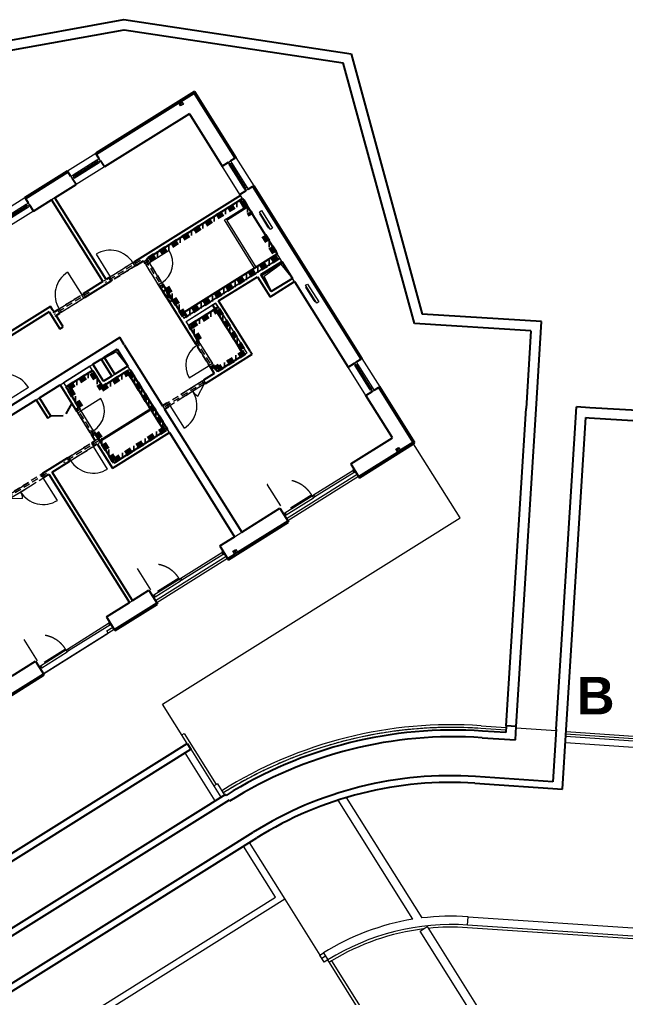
# Model space of a CAD drawing. Header units: millimetres. Extents: x -10201 to 171407, y -8645 to 72638.
# Drawn here: x 92035 to 110159, y 43360 to 72638 of the extents above; entities that cross this region are included whole.
import ezdxf

# ---------------------------------------------------------------- set-up
doc = ezdxf.new("R2010")
doc.units = ezdxf.units.MM
for name, pattern in [('HA_Dash_2mm-S1mm', [1500, 750, -750]), ('HA_Dash_3mm-S1mm', [300, 200, -100]), ('HA_DashDot_2_2mm-S0_6mm', [1650, 750, -450, 0, -450]), ('HA_DashDot_4mm-S1mm', [400, 200, -100, 0, -100])]:
    doc.linetypes.add(name, pattern=pattern)
for name, color, linetype, lineweight in [('A-DETL-____-OTLN', 9, 'Continuous', 25), ('A-DETL-GENF-OTLN', 9, 'Continuous', 9), ('A-DOOR-____-MCUT', 9, 'Continuous', 9), ('A-DOOR-____-OTLN', 9, 'Continuous', 9), ('A-DOOR-FRAM-MCUT', 9, 'Continuous', 9), ('A-FLOR-____-OTLN', 9, 'Continuous', 9), ('A-GENM-____-HDLN', 9, 'HA_Dash_3mm-S1mm', 9), ('A-GENM-____-MCUT', 9, 'Continuous', 25), ('A-GENM-____-OTLN', 9, 'Continuous', 9), ('A-GLAZ-____-MCUT', 9, 'Continuous', 5), ('A-GLAZ-____-OTLN', 9, 'Continuous', 5), ('A-GLAZ-CURT-MCUT', 9, 'Continuous', 5), ('A-GLAZ-CURT-OTLN', 9, 'Continuous', 5), ('A-GLAZ-CWMG-MCUT', 9, 'Continuous', 5), ('A-GLAZ-CWMG-OTLN', 9, 'Continuous', 5), ('A-WALL-____-MCUT', 9, 'Continuous', 25), ('A-WALL-____-OTLN', 9, 'Continuous', 9), ('G-____-____-SYMB', 9, 'Continuous', 5), ('I-WALL-____-MCUT', 9, 'Continuous', 25), ('I-WALL-____-OTLN', 9, 'Continuous', 9), ('M-HVAC-DUCT-OTLN', 9, 'Continuous', 9), ('S-BEAM-____-OTLN', 9, 'Continuous', 9)]:
    doc.layers.add(name, color=color, linetype=linetype, lineweight=lineweight)
doc.styles.add('Arial_B', font='arialbd.ttf', dxfattribs={"height": 1125})

# ---------------------------------------------------------------- blocks, each defined once
blk = doc.blocks.new('HA_DR_Double_Swing_Solid - In_BJ_1200x2100_800-1652993-schema rezu D_120_5200')
at = {"layer": 'A-DOOR-____-MCUT', "linetype": 'HA_DashDot_2_2mm-S0_6mm'}
for p, q in [((-600, 57.5), (600, 57.5)), ((-600, -57.5), (600, -57.5))]:
    blk.add_line(p, q, dxfattribs=at)
at = {"layer": 'A-DOOR-____-OTLN', "lineweight": 5}
for p, q in [((-253.6, -257.5), (-600, -57.5)), ((600, -857.5), (600, -57.5))]:
    blk.add_line(p, q, dxfattribs=at)
for centre, radius, start, end in [((-600, -57.5), 400, 330, 0), ((600, -57.5), 800, 180, 270)]:
    blk.add_arc(centre, radius, start, end, dxfattribs=at)
at = {"layer": 'A-DOOR-FRAM-MCUT'}
for p, q in [((-600, 57.5), (-650, 57.5)), ((-650, 57.5), (-650, -57.5)), ((-600, -57.5), (-600, 57.5)), ((650, 57.5), (600, 57.5)), ((600, 57.5), (600, -57.5)), ((650, -57.5), (650, 57.5)), ((-650, -57.5), (-600, -57.5)), ((600, -57.5), (650, -57.5))]:
    blk.add_line(p, q, dxfattribs=at)
blk = doc.blocks.new('HA_DR_Single_Swing_Solid - In_BJ_800x2100-2000412-schema rezu D_120_5200')
at = {"layer": 'A-DOOR-____-MCUT', "linetype": 'HA_DashDot_2_2mm-S0_6mm'}
for p, q in [((-400, 57.5), (400, 57.5)), ((-400, -57.5), (400, -57.5))]:
    blk.add_line(p, q, dxfattribs=at)
at = {"layer": 'A-DOOR-____-OTLN', "lineweight": 5}
blk.add_line((400, -857.5), (400, -57.5), dxfattribs=at)
blk.add_arc((400, -57.5), 800, 180, 270, dxfattribs=at)
at = {"layer": 'A-DOOR-FRAM-MCUT'}
for p, q in [((-400, 57.5), (-450, 57.5)), ((-450, 57.5), (-450, -57.5)), ((-400, -57.5), (-400, 57.5)), ((450, 57.5), (400, 57.5)), ((400, 57.5), (400, -57.5)), ((450, -57.5), (450, 57.5)), ((-450, -57.5), (-400, -57.5)), ((400, -57.5), (450, -57.5))]:
    blk.add_line(p, q, dxfattribs=at)
blk = doc.blocks.new('HA_DR_Single_Swing_Solid - In_BJ_700x2100-2000416-schema rezu D_120_5200')
at = {"layer": 'A-DOOR-____-MCUT', "linetype": 'HA_DashDot_2_2mm-S0_6mm'}
for p, q in [((-350, 57.5), (350, 57.5)), ((-350, -57.5), (350, -57.5))]:
    blk.add_line(p, q, dxfattribs=at)
at = {"layer": 'A-DOOR-____-OTLN', "lineweight": 5}
blk.add_line((350, -757.5), (350, -57.5), dxfattribs=at)
blk.add_arc((350, -57.5), 700, 180, 270, dxfattribs=at)
at = {"layer": 'A-DOOR-FRAM-MCUT'}
for p, q in [((-350, 57.5), (-400, 57.5)), ((-400, 57.5), (-400, -57.5)), ((-350, -57.5), (-350, 57.5)), ((400, 57.5), (350, 57.5)), ((350, 57.5), (350, -57.5)), ((400, -57.5), (400, 57.5)), ((-400, -57.5), (-350, -57.5)), ((350, -57.5), (400, -57.5))]:
    blk.add_line(p, q, dxfattribs=at)
blk = doc.blocks.new('HA_DR_Single_Swing_Solid - In_BJ_900x2100_Vstup-2000316-schema rezu D_120_5200')
at = {"layer": 'A-DOOR-____-MCUT', "linetype": 'HA_DashDot_2_2mm-S0_6mm'}
for p, q in [((-450, 125), (450, 125)), ((-450, -125), (450, -125))]:
    blk.add_line(p, q, dxfattribs=at)
at = {"layer": 'A-DOOR-____-OTLN', "lineweight": 5}
blk.add_line((450, 1025), (450, 125), dxfattribs=at)
at = {"layer": 'A-DOOR-____-OTLN'}
for p, q in [((-500, 125), (500, 125)), ((-500, -125), (500, -125))]:
    blk.add_line(p, q, dxfattribs=at)
at = {"layer": 'A-DOOR-____-OTLN', "lineweight": 5}
blk.add_arc((450, 125), 900, 90, 180, dxfattribs=at)
at = {"layer": 'A-DOOR-FRAM-MCUT'}
for p, q in [((-500, -125), (-500, 125)), ((-500, 125), (-450, 125)), ((-450, 125), (-450, -125)), ((450, 125), (500, 125)), ((450, -125), (450, 125)), ((500, 125), (500, -125)), ((-450, -125), (-500, -125)), ((500, -125), (450, -125))]:
    blk.add_line(p, q, dxfattribs=at)
blk = doc.blocks.new('HA_DR_Single_Swing_Solid - In_BJ_800x2100-2000414-schema rezu D_120_5200')
at = {"layer": 'A-DOOR-____-MCUT', "linetype": 'HA_DashDot_2_2mm-S0_6mm'}
for p, q in [((-400, 57.5), (400, 57.5)), ((-400, -57.5), (400, -57.5))]:
    blk.add_line(p, q, dxfattribs=at)
at = {"layer": 'A-DOOR-____-OTLN', "lineweight": 5}
blk.add_line((400, 857.5), (400, 57.5), dxfattribs=at)
blk.add_arc((400, 57.5), 800, 90, 180, dxfattribs=at)
at = {"layer": 'A-DOOR-FRAM-MCUT'}
for p, q in [((-450, -57.5), (-450, 57.5)), ((-450, 57.5), (-400, 57.5)), ((-400, 57.5), (-400, -57.5)), ((400, 57.5), (450, 57.5)), ((400, -57.5), (400, 57.5)), ((450, 57.5), (450, -57.5)), ((-400, -57.5), (-450, -57.5)), ((450, -57.5), (400, -57.5))]:
    blk.add_line(p, q, dxfattribs=at)
blk = doc.blocks.new('HA_DR_Double_Swing_Solid - In_BJ_1200x2100_800-1652965-schema rezu D_120_5200')
at = {"layer": 'A-DOOR-____-MCUT', "linetype": 'HA_DashDot_2_2mm-S0_6mm'}
for p, q in [((-600, 57.5), (600, 57.5)), ((-600, -57.5), (600, -57.5))]:
    blk.add_line(p, q, dxfattribs=at)
at = {"layer": 'A-DOOR-____-OTLN', "lineweight": 5}
for p, q in [((600, 857.5), (600, 57.5)), ((-253.6, 257.5), (-600, 57.5))]:
    blk.add_line(p, q, dxfattribs=at)
for centre, radius, start, end in [((600, 57.5), 800, 90, 180), ((-600, 57.5), 400, 360, 30)]:
    blk.add_arc(centre, radius, start, end, dxfattribs=at)
at = {"layer": 'A-DOOR-FRAM-MCUT'}
for p, q in [((-650, -57.5), (-650, 57.5)), ((-650, 57.5), (-600, 57.5)), ((-600, 57.5), (-600, -57.5)), ((600, 57.5), (650, 57.5)), ((600, -57.5), (600, 57.5)), ((650, 57.5), (650, -57.5)), ((-600, -57.5), (-650, -57.5)), ((650, -57.5), (600, -57.5))]:
    blk.add_line(p, q, dxfattribs=at)
blk = doc.blocks.new('HA_WD_SinglePanel - 1000x1500-1653870-schema rezu D_120_5200')
at = {"layer": 'A-GLAZ-____-MCUT'}
for p, q in [((-500, 70), (-500, 0)), ((-420, 70), (-500, 70)), ((-500, 0), (-440, 0)), ((-440, -25), (-440, 25)), ((-440, 25), (-390, 25)), ((-420, 25), (-420, 70)), ((-390, 25), (-390, -25)), ((390, 5), (-390, 5)), ((390, -25), (390, 25)), ((390, 25), (440, 25)), ((500, 70), (420, 70)), ((420, 70), (420, 25)), ((440, 25), (440, -25)), ((440, 0), (500, 0)), ((500, 0), (500, 70)), ((-390, -25), (-440, -25)), ((390, -5), (-390, -5)), ((440, -25), (390, -25))]:
    blk.add_line(p, q, dxfattribs=at)
at = {"layer": 'A-GLAZ-____-OTLN'}
for p, q in [((440, 25), (-440, 25)), ((-440, -25), (-440, 25)), ((420, 70), (-420, 70)), ((390, 25), (-390, 25)), ((440, 25), (440, -25)), ((-440, -25), (440, -25)), ((390, -25), (-390, -25))]:
    blk.add_line(p, q, dxfattribs=at)
blk = doc.blocks.new('HA_WD_SinglePanel - 1000x1500-1653875-schema rezu D_120_5200')
at = {"layer": 'A-GLAZ-____-MCUT'}
for p, q in [((-440, 25), (-440, -25)), ((-390, 25), (-440, 25)), ((-390, -25), (-390, 25)), ((390, 5), (-390, 5)), ((390, 25), (390, -25)), ((440, 25), (390, 25)), ((440, -25), (440, 25)), ((-500, 0), (-440, 0)), ((-500, -70), (-500, 0)), ((-420, -70), (-500, -70)), ((-440, -25), (-390, -25)), ((-420, -25), (-420, -70)), ((390, -5), (-390, -5)), ((390, -25), (440, -25)), ((420, -70), (420, -25)), ((500, -70), (420, -70)), ((440, 0), (500, 0)), ((500, 0), (500, -70))]:
    blk.add_line(p, q, dxfattribs=at)
at = {"layer": 'A-GLAZ-____-OTLN'}
for p, q in [((-440, -25), (-440, 25)), ((440, 25), (-440, 25)), ((390, 25), (-390, 25)), ((440, 25), (440, -25)), ((-440, -25), (440, -25)), ((420, -70), (-420, -70)), ((390, -25), (-390, -25))]:
    blk.add_line(p, q, dxfattribs=at)
blk = doc.blocks.new('HA_WD_SinglePanel - 625x1000-1653871-schema rezu D_120_5200')
at = {"layer": 'A-GLAZ-____-MCUT'}
for p, q in [((-253, -25), (-253, 0)), ((-203, 0), (-203, -25)), ((202, -25), (202, 0)), ((252, 0), (252, -25)), ((-203, -25), (-253, -25)), ((202, -5), (-203, -5)), ((252, -25), (202, -25))]:
    blk.add_line(p, q, dxfattribs=at)
at = {"layer": 'A-GLAZ-____-OTLN'}
for p, q in [((-313, 70), (312, 70)), ((-313, 0), (-313, 70)), ((312, 0), (-313, 0)), ((-253, -25), (-253, 0)), ((252, 0), (252, -25)), ((312, 70), (312, 0)), ((-253, -25), (252, -25)), ((202, -25), (-203, -25))]:
    blk.add_line(p, q, dxfattribs=at)
blk = doc.blocks.new('Systémový panel - Sklo-1479875-schema rezu D_120_5200')
at = {"layer": 'A-GLAZ-CURT-MCUT'}
for p, q in [((-725, 70), (725, 70)), ((-725, 0), (-725, 70)), ((725, 0), (-725, 0)), ((725, 0), (725, 70))]:
    blk.add_line(p, q, dxfattribs=at)
blk = doc.blocks.new('Obdélníková příčel - 50x70mm EXT-1479396-schema rezu D_120_5200')
at = {"layer": 'A-GLAZ-CWMG-MCUT'}
for p, q in [((0, 0), (-50, 0)), ((-50, 0), (-50, -70)), ((0, 0), (0, -70)), ((-50, -70), (0, -70))]:
    blk.add_line(p, q, dxfattribs=at)
blk = doc.blocks.new('Obdélníková příčel - 50x70mm EXT-1479397-schema rezu D_120_5200')
at = {"layer": 'A-GLAZ-CWMG-MCUT'}
for p, q in [((0, 0), (-50, 0)), ((-50, 0), (-50, -70)), ((0, 0), (0, -70)), ((-50, -70), (0, -70))]:
    blk.add_line(p, q, dxfattribs=at)
blk = doc.blocks.new('ABMV_CW_Single_Swing_Generic - Ex_Glass_SKLOPNE-1529247-schema rezu D_120_5200')
at = {"layer": 'A-DOOR-____-OTLN', "linetype": 'HA_Dash_2mm-S1mm', "lineweight": 5}
for p in [(-450, -30), (450, -930)]:
    blk.add_line(p, (450, -30), dxfattribs=at)
blk.add_arc((450, -30), 900, 180, 270, dxfattribs=at)
blk = doc.blocks.new('Obdélníková příčel - 50x70mm EXT-1479461-schema rezu D_120_5200')
at = {"layer": 'A-GLAZ-CWMG-OTLN'}
for p, q in [((-22464, 53287), (-21702, 53765)), ((-22427, 53228), (-21665, 53706))]:
    blk.add_line(p, q, dxfattribs=at)
blk = doc.blocks.new('Obdélníková příčel - 50x70mm EXT-1479394-schema rezu D_120_5200')
at = {"layer": 'A-GLAZ-CWMG-MCUT'}
for p, q in [((25, 0), (-25, 0)), ((-25, 0), (-25, -70)), ((25, 0), (25, -70)), ((-25, -70), (25, -70))]:
    blk.add_line(p, q, dxfattribs=at)
blk = doc.blocks.new('Systémový panel - Sklo-1481686-schema rezu D_120_5200')
at = {"layer": 'A-GLAZ-CURT-MCUT'}
for p, q in [((-691, 70), (691, 70)), ((-691, 0), (-691, 70)), ((691, 0), (-691, 0)), ((691, 0), (691, 70))]:
    blk.add_line(p, q, dxfattribs=at)
blk = doc.blocks.new('ABMV_CW_Single_Swing_Generic - Ex_Glass_SKLOPNE-1529249-schema rezu D_120_5200')
at = {"layer": 'A-DOOR-____-OTLN', "linetype": 'HA_Dash_2mm-S1mm', "lineweight": 5}
for p in [(-484, -30), (484, -997)]:
    blk.add_line(p, (484, -30), dxfattribs=at)
blk.add_arc((484, -30), 967, 180, 270, dxfattribs=at)
blk = doc.blocks.new('Obdélníková příčel - 50x70mm EXT-1481680-schema rezu D_120_5200')
at = {"layer": 'A-GLAZ-CWMG-OTLN'}
for p, q in [((-15155, 57866), (-14335, 58379)), ((-15118, 57807), (-14298, 58320))]:
    blk.add_line(p, q, dxfattribs=at)
blk = doc.blocks.new('HA_GM_Shaft_Rectangle - Default-2017775-schema rezu D_120_5200')
at = {"layer": 'A-DETL-GENF-OTLN'}
for p, q in [((0, 600), (60, 60)), ((60, 60), (850, 0))]:
    blk.add_line(p, q, dxfattribs=at)
at = {"layer": 'A-GENM-____-OTLN'}
for p, q in [((0, 600), (0, 0)), ((850, 600), (0, 600)), ((850, 0), (850, 600)), ((0, 0), (850, 0))]:
    blk.add_line(p, q, dxfattribs=at)
blk = doc.blocks.new('HA_GM_Tiling_LineBased - Generic Tiles-1951469-schema rezu D_120_5200')
at = {"layer": 'A-GENM-____-OTLN', "linetype": 'HA_DashDot_4mm-S1mm', "lineweight": 80}
blk.add_line((50, -50), (745, -50), dxfattribs=at)
blk = doc.blocks.new('HA_GM_Tiling_LineBased - Generic Tiles-1951470-schema rezu D_120_5200')
at = {"layer": 'A-GENM-____-OTLN', "linetype": 'HA_DashDot_4mm-S1mm', "lineweight": 80}
blk.add_line((50, -50), (880, -50), dxfattribs=at)
blk = doc.blocks.new('HA_GM_Tiling_LineBased - Generic Tiles-1951471-schema rezu D_120_5200')
at = {"layer": 'A-GENM-____-OTLN', "linetype": 'HA_DashDot_4mm-S1mm', "lineweight": 80}
blk.add_line((50, -50), (615, -50), dxfattribs=at)
blk = doc.blocks.new('HA_GM_Tiling_LineBased - Generic Tiles-1951472-schema rezu D_120_5200')
at = {"layer": 'A-GENM-____-OTLN', "linetype": 'HA_DashDot_4mm-S1mm', "lineweight": 80}
blk.add_line((-50, -50), (915, -50), dxfattribs=at)
blk = doc.blocks.new('HA_GM_Tiling_LineBased - Generic Tiles-1951465-schema rezu D_120_5200')
at = {"layer": 'A-GENM-____-OTLN', "linetype": 'HA_DashDot_4mm-S1mm', "lineweight": 80}
blk.add_line((50, -50), (2070, -50), dxfattribs=at)
blk = doc.blocks.new('HA_GM_Tiling_LineBased - Generic Tiles-1951473-schema rezu D_120_5200')
at = {"layer": 'A-GENM-____-OTLN', "linetype": 'HA_DashDot_4mm-S1mm', "lineweight": 80}
blk.add_line((50, -50), (1845, -50), dxfattribs=at)
blk = doc.blocks.new('HA_GM_Tiling_LineBased - Generic Tiles-1951463-schema rezu D_120_5200')
at = {"layer": 'A-GENM-____-OTLN', "linetype": 'HA_DashDot_4mm-S1mm', "lineweight": 80}
blk.add_line((50, -50), (1040, -50), dxfattribs=at)
blk = doc.blocks.new('HA_GM_Tiling_LineBased - Generic Tiles-1951474-schema rezu D_120_5200')
at = {"layer": 'A-GENM-____-OTLN', "linetype": 'HA_DashDot_4mm-S1mm', "lineweight": 80}
blk.add_line((50, -50), (535, -50), dxfattribs=at)
blk = doc.blocks.new('HA_GM_Tiling_LineBased - Generic Tiles-1951475-schema rezu D_120_5200')
at = {"layer": 'A-GENM-____-OTLN', "linetype": 'HA_DashDot_4mm-S1mm', "lineweight": 80}
blk.add_line((50, -50), (985, -50), dxfattribs=at)
blk = doc.blocks.new('HA_GM_Tiling_LineBased - Generic Tiles-1951476-schema rezu D_120_5200')
at = {"layer": 'A-GENM-____-OTLN', "linetype": 'HA_DashDot_4mm-S1mm', "lineweight": 80}
blk.add_line((50, -50), (1570, -50), dxfattribs=at)
blk = doc.blocks.new('HA_GM_Tiling_LineBased - Generic Tiles-1951477-schema rezu D_120_5200')
at = {"layer": 'A-GENM-____-OTLN', "linetype": 'HA_DashDot_4mm-S1mm', "lineweight": 80}
blk.add_line((50, -50), (185, -50), dxfattribs=at)
blk = doc.blocks.new('HA_GM_Tiling_LineBased - Generic Tiles-1678942-schema rezu D_120_5200')
at = {"layer": 'A-GENM-____-OTLN', "linetype": 'HA_DashDot_4mm-S1mm', "lineweight": 80}
blk.add_line((50, -50), (3335, -50), dxfattribs=at)
blk = doc.blocks.new('HA_GM_Tiling_LineBased - Generic Tiles-1681808-schema rezu D_120_5200')
at = {"layer": 'A-GENM-____-OTLN', "linetype": 'HA_DashDot_4mm-S1mm', "lineweight": 80}
blk.add_line((50, -50), (550, -50), dxfattribs=at)
blk = doc.blocks.new('HA_GM_Tiling_LineBased - Generic Tiles-1681956-schema rezu D_120_5200')
at = {"layer": 'A-GENM-____-OTLN', "linetype": 'HA_DashDot_4mm-S1mm', "lineweight": 80}
blk.add_line((50, -50), (825, -50), dxfattribs=at)
blk = doc.blocks.new('HA_GM_Tiling_LineBased - Generic Tiles-1682139-schema rezu D_120_5200')
at = {"layer": 'A-GENM-____-OTLN', "linetype": 'HA_DashDot_4mm-S1mm', "lineweight": 80}
blk.add_line((50, -50), (1150, -50), dxfattribs=at)
blk = doc.blocks.new('HA_GM_Shaft_Rectangle - Default-2017767-schema rezu D_120_5200')
at = {"layer": 'A-DETL-GENF-OTLN'}
for p, q in [((0, 600), (60, 60)), ((60, 60), (750, 0))]:
    blk.add_line(p, q, dxfattribs=at)
at = {"layer": 'A-GENM-____-OTLN'}
for p, q in [((0, 600), (0, 0)), ((750, 600), (0, 600)), ((750, 0), (750, 600)), ((0, 0), (750, 0))]:
    blk.add_line(p, q, dxfattribs=at)
blk = doc.blocks.new('TB_Porotherm KP11_5_1500mm - TB_Porotherm KP11_5_1500mm-1850986-schema rezu D_120_5200')
at = {"layer": 'A-GENM-____-HDLN'}
for p, q in [((750, 57.5), (-750, 57.5)), ((-750, 0), (750, 0)), ((-750, -57.5), (750, -57.5))]:
    blk.add_line(p, q, dxfattribs=at)
blk = doc.blocks.new('TB_Porotherm KP11_5_1250mm - TB_Porotherm KP11_5_1250mm-1850985-schema rezu D_120_5200')
at = {"layer": 'A-GENM-____-HDLN'}
for p, q in [((625, 57.5), (-625, 57.5)), ((-625, 0), (625, 0)), ((-625, -57.5), (625, -57.5))]:
    blk.add_line(p, q, dxfattribs=at)
blk = doc.blocks.new('TB_Porotherm KP11_5_1000mm - TB_Porotherm KP11_5_1000mm-1850984-schema rezu D_120_5200')
at = {"layer": 'A-GENM-____-HDLN'}
for p, q in [((500, 57.5), (-500, 57.5)), ((-500, 0), (500, 0)), ((-500, -57.5), (500, -57.5))]:
    blk.add_line(p, q, dxfattribs=at)
blk = doc.blocks.new('TB_Porotherm KP11_5_1500mm - TB_Porotherm KP11_5_1500mm-1841486-schema rezu D_120_5200')
at = {"layer": 'A-GENM-____-HDLN'}
for p, q in [((-750, 57.5), (750, 57.5)), ((-750, 0), (750, 0)), ((750, -57.5), (-750, -57.5))]:
    blk.add_line(p, q, dxfattribs=at)
blk = doc.blocks.new('TB_Porotherm KP11_5_1000mm - TB_Porotherm KP11_5_1000mm-1834151-schema rezu D_120_5200')
at = {"layer": 'A-GENM-____-HDLN'}
for p, q in [((-500, 57.5), (500, 57.5)), ((-500, 0), (500, 0)), ((500, -57.5), (-500, -57.5))]:
    blk.add_line(p, q, dxfattribs=at)
blk = doc.blocks.new('HA_GM_Opening_Rectangle_WallBased - Default-1930727-schema rezu D_120_5200')
at = {"layer": 'A-GENM-____-MCUT', "linetype": 'HA_Dash_3mm-S1mm'}
for p, q in [((305, 57.5), (-55, -57.5)), ((-55, 57.5), (305, -57.5)), ((-55, 57.5), (-55, -57.5)), ((-55, 57.5), (305, 57.5)), ((305, 57.5), (305, -57.5)), ((-55, -57.5), (305, -57.5))]:
    blk.add_line(p, q, dxfattribs=at)
blk = doc.blocks.new('185-01_OBJEKT D_Central_rvt-3-schema rezu D_120_5200')
at = {"layer": 'A-DETL-____-OTLN'}
for p, q in [((-21532, 61152), (-21703, 60830)), ((-21786, 60778), (-22151, 60764))]:
    blk.add_line(p, q, dxfattribs=at)
at = {"layer": 'A-FLOR-____-OTLN'}
for p, q in [((-15109, 57699), (-12991, 59026)), ((-19029, 55244), (-16910, 56571)), ((-22376, 53052), (-20440, 54265)), ((-20482, 54333), (-20300, 54448)), ((-20440, 54266), (-20482, 54333)), ((-20440, 54265), (-20440, 54266))]:
    blk.add_line(p, q, dxfattribs=at)
at = {"layer": 'A-WALL-____-MCUT'}
for p, q in [((-17856, 70487), (-20810, 68637)), ((-17895, 70463), (-17856, 70487)), ((-17895, 70463), (-17871, 70425)), ((-17871, 70425), (-17833, 70449)), ((-17833, 70449), (-17856, 70487)), ((-17856, 70487), (-16617, 68508)), ((-18010, 69818), (-20552, 68226)), ((-18010, 69818), (-17028, 68250)), ((-20786, 68599), (-20810, 68637)), ((-20706, 68472), (-20786, 68599)), ((-20552, 68226), (-20669, 68412)), ((-17028, 68250), (-16842, 68367)), ((-16782, 68404), (-16655, 68484)), ((-16655, 68484), (-16617, 68508)), ((-22929, 67310), (-21657, 68106)), ((-21633, 68068), (-21657, 68106)), ((-21554, 67941), (-21633, 68068)), ((-22036, 67297), (-21400, 67695)), ((-21400, 67695), (-21517, 67881)), ((-16251, 67557), (-16124, 67636)), ((-16124, 67636), (-16086, 67660)), ((-16086, 67660), (-12848, 62491)), ((-16497, 67403), (-16311, 67520)), ((-16497, 67403), (-16479, 67373)), ((-22905, 67272), (-22929, 67310)), ((-22825, 67145), (-22905, 67272)), ((-22671, 66899), (-22788, 67085)), ((-22671, 66899), (-22133, 67236)), ((-16418, 67276), (-15382, 65623)), ((-15242, 65399), (-14923, 64890)), ((-14862, 64793), (-13259, 62233)), ((-13013, 62387), (-12886, 62467)), ((-12886, 62467), (-12848, 62491)), ((-13259, 62233), (-13073, 62350)), ((-12728, 61386), (-12542, 61503)), ((-12483, 61540), (-12355, 61619)), ((-12355, 61619), (-12317, 61643)), ((-11264, 59961), (-12317, 61643)), ((-11932, 60115), (-12728, 61386)), ((-13182, 59332), (-11932, 60115)), ((-12925, 58921), (-11302, 59937)), ((-11699, 59742), (-11326, 59975)), ((-11326, 59975), (-11699, 59742)), ((-11302, 59937), (-11264, 59961)), ((-13182, 59332), (-12949, 58959)), ((-12949, 58959), (-12925, 58921)), ((-16445, 57288), (-15301, 58005)), ((-15301, 58005), (-15067, 57632)), ((-16844, 56466), (-15043, 57594)), ((-15067, 57632), (-15043, 57594)), ((-17102, 56877), (-16657, 57155)), ((-17102, 56877), (-16868, 56504)), ((-16868, 56504), (-16844, 56466)), ((-19708, 55244), (-19220, 55550)), ((-19220, 55550), (-18987, 55177)), ((-20492, 54753), (-19805, 55183)), ((-20234, 54342), (-18963, 55138)), ((-18987, 55177), (-18963, 55138)), ((-20492, 54753), (-20258, 54380)), ((-20258, 54380), (-20234, 54342)), ((-23310, 52988), (-22610, 53426)), ((-22610, 53426), (-22377, 53053)), ((-23942, 52020), (-22353, 53015)), ((-22377, 53053), (-22353, 53015))]:
    blk.add_line(p, q, dxfattribs=at)
at = {"layer": 'A-WALL-____-MCUT', "lineweight": 9}
for p, q in [((-17871, 70425), (-20786, 68599)), ((-20786, 68599), (-17871, 70425)), ((-17637, 70052), (-17871, 70425)), ((-17871, 70425), (-17637, 70052)), ((-16655, 68484), (-17637, 70052)), ((-17637, 70052), (-16655, 68484)), ((-21633, 68068), (-22905, 67272)), ((-22905, 67272), (-21633, 68068)), ((-12886, 62467), (-16124, 67636)), ((-16124, 67636), (-12886, 62467)), ((-16418, 67276), (-16479, 67373)), ((-22036, 67297), (-22133, 67236)), ((-15303, 65496), (-15382, 65623)), ((-15303, 65496), (-18172, 63699)), ((-18172, 63699), (-15303, 65496)), ((-15242, 65399), (-15303, 65496)), ((-14862, 64793), (-14923, 64890)), ((-18110, 63602), (-17233, 64151)), ((-17233, 64151), (-17318, 64098)), ((-17233, 64151), (-17154, 64024)), ((-17154, 64024), (-17233, 64151)), ((-17233, 64151), (-17154, 64024)), ((-18110, 63602), (-17318, 64098)), ((-17154, 64024), (-16294, 62651)), ((-17154, 64024), (-16294, 62651)), ((-18251, 63826), (-18172, 63699)), ((-18031, 63475), (-18110, 63602)), ((-20652, 62470), (-20555, 62531)), ((-16294, 62651), (-16379, 62598)), ((-21779, 61764), (-20991, 62258)), ((-20991, 62258), (-21779, 61764)), ((-20991, 62258), (-20894, 62319)), ((-20912, 62130), (-20991, 62258)), ((-19794, 62164), (-19879, 62111)), ((-19794, 62164), (-19855, 62261)), ((-21877, 61703), (-21779, 61764)), ((-21779, 61764), (-21700, 61637)), ((-11326, 59975), (-12355, 61619)), ((-12355, 61619), (-11326, 59975)), ((-22593, 61254), (-22496, 61315)), ((-18815, 61072), (-18754, 60975)), ((-18669, 60367), (-18753, 60314)), ((-18608, 60270), (-18669, 60367)), ((-12949, 58959), (-11784, 59688)), ((-11784, 59688), (-12949, 58959)), ((-16572, 56689), (-15067, 57632)), ((-15067, 57632), (-16572, 56689)), ((-16657, 57155), (-16445, 57288)), ((-16868, 56504), (-16657, 56636)), ((-16657, 56636), (-16868, 56504)), ((-20258, 54380), (-18987, 55177)), ((-18987, 55177), (-20258, 54380)), ((-19805, 55183), (-19708, 55244)), ((-23674, 52241), (-22377, 53053)), ((-22377, 53053), (-23674, 52241))]:
    blk.add_line(p, q, dxfattribs=at)
at = {"layer": 'A-WALL-____-OTLN'}
for p, q in [((-21657, 68106), (-20810, 68637)), ((-20552, 68226), (-21400, 67695)), ((-16497, 67403), (-17028, 68250)), ((-16617, 68508), (-16086, 67660)), ((-23776, 66779), (-22929, 67310)), ((-22671, 66899), (-23519, 66368)), ((-12848, 62491), (-12317, 61643)), ((-12728, 61386), (-13259, 62233))]:
    blk.add_line(p, q, dxfattribs=at)
at = {"layer": 'I-WALL-____-MCUT'}
for p, q in [((-16479, 67373), (-19657, 65383)), ((-22133, 67236), (-20602, 64791)), ((-20504, 64852), (-22036, 67297)), ((-19286, 65479), (-16418, 67276)), ((-18251, 63826), (-15382, 65623)), ((-19596, 65285), (-19384, 65418)), ((-19384, 65418), (-19331, 65333)), ((-19233, 65394), (-19286, 65479)), ((-15877, 65001), (-15242, 65399)), ((-15559, 64492), (-15877, 65001)), ((-20602, 64791), (-21186, 64425)), ((-21125, 64327), (-20358, 64807)), ((-20419, 64905), (-20504, 64852)), ((-18251, 63826), (-18809, 64716)), ((-17136, 64212), (-15975, 64939)), ((-15975, 64939), (-15595, 64334)), ((-14923, 64890), (-15559, 64492)), ((-15498, 64395), (-14862, 64793)), ((-18906, 64655), (-17818, 62918)), ((-16196, 62712), (-17136, 64212)), ((-15595, 64334), (-15498, 64395)), ((-22165, 64047), (-24492, 62590)), ((-22202, 63889), (-24431, 62493)), ((-22202, 63889), (-21883, 63380)), ((-22104, 63950), (-22165, 64047)), ((-22059, 63878), (-22104, 63950)), ((-21949, 63947), (-22059, 63878)), ((-21998, 63780), (-21888, 63849)), ((-17154, 64024), (-18031, 63475)), ((-16379, 62598), (-17318, 64098)), ((-21786, 63441), (-21998, 63780)), ((-21883, 63380), (-21786, 63441)), ((-17720, 62979), (-18031, 63475)), ((-20094, 63114), (-23488, 60988)), ((-19962, 62903), (-20094, 63114)), ((-20555, 62531), (-20173, 62770)), ((-20173, 62770), (-19855, 62261)), ((-19962, 62903), (-18815, 61072)), ((-16196, 62712), (-16135, 62615)), ((-20894, 62319), (-20652, 62470)), ((-20652, 62470), (-20334, 61961)), ((-20236, 62022), (-20555, 62531)), ((-17525, 61744), (-16135, 62615)), ((-16379, 62598), (-17171, 62102)), ((-20912, 62130), (-21700, 61637)), ((-20912, 62130), (-20612, 61652)), ((-20575, 61810), (-20894, 62319)), ((-19879, 62111), (-20514, 61713)), ((-19855, 62261), (-20236, 62022)), ((-18753, 60314), (-19879, 62111)), ((-19794, 62164), (-18669, 60367)), ((-19794, 62164), (-18669, 60367)), ((-17393, 62240), (-17268, 62041)), ((-17296, 62301), (-17171, 62102)), ((-20334, 61961), (-20575, 61810)), ((-17268, 62041), (-17586, 61842)), ((-22496, 61315), (-21877, 61703)), ((-21877, 61703), (-21375, 60902)), ((-21278, 60963), (-21700, 61637)), ((-20612, 61652), (-20514, 61713)), ((-23568, 60644), (-22593, 61254)), ((-22593, 61254), (-22248, 60703)), ((-22151, 60764), (-22496, 61315)), ((-18688, 61152), (-18815, 61072)), ((-18754, 60975), (-18627, 61054)), ((-18754, 60975), (-16445, 57288)), ((-22248, 60703), (-22151, 60764)), ((-20951, 60224), (-20829, 60029)), ((-20829, 60029), (-20901, 59984)), ((-20275, 59361), (-20853, 60285)), ((-18753, 60314), (-20275, 59361)), ((-20214, 59264), (-18608, 60270)), ((-18608, 60270), (-16657, 57155)), ((-20840, 59887), (-20768, 59932)), ((-20768, 59932), (-20311, 59203)), ((-21663, 59506), (-22401, 59044)), ((-22115, 59088), (-21602, 59409)), ((-20311, 59203), (-20214, 59264)), ((-22340, 58947), (-22212, 59027)), ((-22212, 59027), (-19805, 55183)), ((-19708, 55244), (-22115, 59088))]:
    blk.add_line(p, q, dxfattribs=at)
at = {"layer": 'I-WALL-____-OTLN'}
for p, q in [((-16920, 66666), (-16285, 67064)), ((-16258, 67022), (-16894, 66623)), ((-16920, 66666), (-16963, 66639)), ((-16060, 65199), (-16963, 66639)), ((-16894, 66623), (-16018, 65225)), ((-20661, 60063), (-19220, 60966)), ((-19194, 60923), (-20635, 60021)), ((-19194, 60923), (-19220, 60966)), ((-20635, 60021), (-20661, 60063))]:
    blk.add_line(p, q, dxfattribs=at)
at = {"layer": 'M-HVAC-DUCT-OTLN', "lineweight": 5}
for p, q in [((-18327, 70136), (-18242, 70189)), ((-18327, 70136), (-18189, 70104)), ((-18274, 70051), (-18327, 70136)), ((-18274, 70051), (-18242, 70189)), ((-18189, 70104), (-18274, 70051)), ((-18242, 70189), (-18189, 70104)), ((-11836, 59773), (-11752, 59826)), ((-11836, 59773), (-11699, 59741)), ((-11783, 59688), (-11836, 59773)), ((-11783, 59688), (-11752, 59826)), ((-11699, 59741), (-11783, 59688)), ((-11752, 59826), (-11699, 59741)), ((-16709, 56721), (-16625, 56774)), ((-16709, 56721), (-16572, 56689)), ((-16656, 56636), (-16709, 56721)), ((-16656, 56636), (-16625, 56774)), ((-16572, 56689), (-16656, 56636)), ((-16625, 56774), (-16572, 56689))]:
    blk.add_line(p, q, dxfattribs=at)
at = {"layer": 'A-DOOR-____-OTLN', "color": 250, "lineweight": 9}
for name, p, rotation in [('HA_DR_Single_Swing_Solid - In_BJ_800x2100-2000412-schema rezu D_120_5200', (-20007, 65095), 212.0611111111112), ('HA_DR_Single_Swing_Solid - In_BJ_700x2100-2000416-schema rezu D_120_5200', (-19070, 65025), 122.0611111111113), ('HA_DR_Single_Swing_Solid - In_BJ_800x2100-2000414-schema rezu D_120_5200', (-21537, 64137), 32.0611111111112), ('HA_DR_Single_Swing_Solid - In_BJ_700x2100-2000416-schema rezu D_120_5200', (-17557, 62609), 302.0611111111114), ('HA_DR_Single_Swing_Solid - In_BJ_900x2100_Vstup-2000316-schema rezu D_120_5200', (-23929, 61456), 302.0611111111111), ('HA_DR_Double_Swing_Solid - In_BJ_1200x2100_800-1652965-schema rezu D_120_5200', (-18107, 61448), 212.0611111111112), ('HA_DR_Single_Swing_Solid - In_BJ_700x2100-2000416-schema rezu D_120_5200', (-21114, 60594), 122.061111111111), ('HA_DR_Single_Swing_Solid - In_BJ_800x2100-2000412-schema rezu D_120_5200', (-21251, 59696), 32.0611111111109), ('ABMV_CW_Single_Swing_Generic - Ex_Glass_SKLOPNE-1529249-schema rezu D_120_5200', (-14745, 58123), 212.0611111111105), ('HA_DR_Double_Swing_Solid - In_BJ_1200x2100_800-1652993-schema rezu D_120_5200', (-22921, 58651), 32.0611111111109), ('ABMV_CW_Single_Swing_Generic - Ex_Glass_SKLOPNE-1529247-schema rezu D_120_5200', (-18693, 55650), 212.0611111111105), ('ABMV_CW_Single_Swing_Generic - Ex_Glass_SKLOPNE-1529247-schema rezu D_120_5200', (-22083, 53526), 212.0611111111105)]:
    blk.add_blockref(name, p, dxfattribs=dict(at, rotation=rotation))
at = {"layer": 'A-GENM-____-OTLN', "color": 250, "lineweight": 9}
for name, p, rotation in [('HA_GM_Tiling_LineBased - Generic Tiles-1678942-schema rezu D_120_5200', (-19286, 65479), 32.06111111111093), ('HA_GM_Tiling_LineBased - Generic Tiles-1681808-schema rezu D_120_5200', (-16418, 67276), 302.061111111111), ('HA_GM_Tiling_LineBased - Generic Tiles-1681956-schema rezu D_120_5200', (-15767, 66238), 302.061111111111), ('TB_Porotherm KP11_5_1250mm - TB_Porotherm KP11_5_1250mm-1850985-schema rezu D_120_5200', (-20007, 65095), 212.0611111111107), ('TB_Porotherm KP11_5_1000mm - TB_Porotherm KP11_5_1000mm-1834151-schema rezu D_120_5200', (-19070, 65025), 302.0611111111114), ('HA_GM_Tiling_LineBased - Generic Tiles-1678942-schema rezu D_120_5200', (-15303, 65496), 212.0611111111109), ('HA_GM_Shaft_Rectangle - Default-2017767-schema rezu D_120_5200', (-15242, 65399), 212.0611111111116), ('TB_Porotherm KP11_5_1250mm - TB_Porotherm KP11_5_1250mm-1850985-schema rezu D_120_5200', (-21537, 64137), 212.0611111111107), ('HA_GM_Opening_Rectangle_WallBased - Default-1930727-schema rezu D_120_5200', (-18722, 64470), 302.0611111111114), ('HA_GM_Tiling_LineBased - Generic Tiles-1682139-schema rezu D_120_5200', (-18172, 63699), 122.061111111111), ('HA_GM_Tiling_LineBased - Generic Tiles-1951475-schema rezu D_120_5200', (-18031, 63475), 32.06111111111108), ('HA_GM_Tiling_LineBased - Generic Tiles-1951476-schema rezu D_120_5200', (-17154, 64024), 302.061111111111), ('HA_GM_Tiling_LineBased - Generic Tiles-1951474-schema rezu D_120_5200', (-17720, 62979), 122.0611111111109), ('TB_Porotherm KP11_5_1000mm - TB_Porotherm KP11_5_1000mm-1834151-schema rezu D_120_5200', (-17557, 62609), 302.0611111111114), ('HA_GM_Shaft_Rectangle - Default-2017775-schema rezu D_120_5200', (-20173, 62770), 212.0611111111116), ('HA_GM_Tiling_LineBased - Generic Tiles-1951475-schema rezu D_120_5200', (-16294, 62651), 212.061111111111), ('HA_GM_Tiling_LineBased - Generic Tiles-1951472-schema rezu D_120_5200', (-20612, 61652), 32.06111111111108), ('HA_GM_Tiling_LineBased - Generic Tiles-1951465-schema rezu D_120_5200', (-19794, 62164), 302.061111111111), ('HA_GM_Tiling_LineBased - Generic Tiles-1951477-schema rezu D_120_5200', (-17171, 62102), 122.0611111111111), ('HA_GM_Tiling_LineBased - Generic Tiles-1951470-schema rezu D_120_5200', (-21700, 61637), 32.06111111111108), ('HA_GM_Tiling_LineBased - Generic Tiles-1951471-schema rezu D_120_5200', (-20912, 62130), 302.0611111111109), ('TB_Porotherm KP11_5_1500mm - TB_Porotherm KP11_5_1500mm-1841486-schema rezu D_120_5200', (-18107, 61448), 32.06111111111186), ('HA_GM_Tiling_LineBased - Generic Tiles-1951469-schema rezu D_120_5200', (-21278, 60963), 122.0611111111109), ('TB_Porotherm KP11_5_1000mm - TB_Porotherm KP11_5_1000mm-1850984-schema rezu D_120_5200', (-21114, 60594), 122.0611111111109), ('HA_GM_Tiling_LineBased - Generic Tiles-1951473-schema rezu D_120_5200', (-18669, 60367), 212.0611111111108), ('TB_Porotherm KP11_5_1250mm - TB_Porotherm KP11_5_1250mm-1850985-schema rezu D_120_5200', (-21251, 59696), 212.0611111111103), ('HA_GM_Tiling_LineBased - Generic Tiles-1951463-schema rezu D_120_5200', (-20275, 59361), 122.061111111111), ('TB_Porotherm KP11_5_1500mm - TB_Porotherm KP11_5_1500mm-1850986-schema rezu D_120_5200', (-22921, 58651), 212.0611111111103)]:
    blk.add_blockref(name, p, dxfattribs=dict(at, rotation=rotation))
at = {"layer": 'A-GLAZ-____-OTLN', "color": 250, "lineweight": 9}
for name, p, rotation in [('HA_WD_SinglePanel - 1000x1500-1653870-schema rezu D_120_5200', (-21093, 68147), 32.06111111111118), ('HA_WD_SinglePanel - 1000x1500-1653875-schema rezu D_120_5200', (-16576, 67943), 122.0611111111111), ('HA_WD_SinglePanel - 1000x1500-1653870-schema rezu D_120_5200', (-23212, 66820), 32.06111111111118), ('HA_WD_SinglePanel - 625x1000-1653871-schema rezu D_120_5200', (-15747, 66619), 302.0611111111111), ('HA_WD_SinglePanel - 625x1000-1653871-schema rezu D_120_5200', (-14367, 64416), 302.0611111111111), ('HA_WD_SinglePanel - 1000x1500-1653870-schema rezu D_120_5200', (-12807, 61926), 302.0611111111111)]:
    blk.add_blockref(name, p, dxfattribs=dict(at, rotation=rotation))
at = {"layer": 'A-GLAZ-CURT-OTLN', "color": 250, "lineweight": 9, "rotation": 212.0611111111105}
for name, p in [('Systémový panel - Sklo-1481686-schema rezu D_120_5200', (-13707, 58773)), ('Systémový panel - Sklo-1479875-schema rezu D_120_5200', (-17655, 56300)), ('Systémový panel - Sklo-1479875-schema rezu D_120_5200', (-21045, 54177))]:
    blk.add_blockref(name, p, dxfattribs=at)
at = {"layer": 'A-GLAZ-CWMG-OTLN', "color": 250, "lineweight": 9, "rotation": 32.06111111111048}
for p in [(-13079, 59166), (-16998, 56711), (-20388, 54588)]:
    blk.add_blockref('Obdélníková příčel - 50x70mm EXT-1479397-schema rezu D_120_5200', p, dxfattribs=at)
at = {"layer": 'A-GLAZ-CWMG-OTLN', "color": 250, "lineweight": 9}
for name, p in [('Obdélníková příčel - 50x70mm EXT-1481680-schema rezu D_120_5200', (0, 0)), ('Obdélníková příčel - 50x70mm EXT-1479461-schema rezu D_120_5200', (3390, 2123)), ('Obdélníková příčel - 50x70mm EXT-1479461-schema rezu D_120_5200', (0, 0))]:
    blk.add_blockref(name, p, dxfattribs=at)
at = {"layer": 'A-GLAZ-CWMG-OTLN', "color": 250, "lineweight": 9, "extrusion": (0, 0, -1), "rotation": 327.9388888888895}
for name, p in [('Obdélníková příčel - 50x70mm EXT-1479394-schema rezu D_120_5200', (14314, 58393)), ('Obdélníková příčel - 50x70mm EXT-1479396-schema rezu D_120_5200', (15197, 57839)), ('Obdélníková příčel - 50x70mm EXT-1479394-schema rezu D_120_5200', (18291, 55902)), ('Obdélníková příčel - 50x70mm EXT-1479396-schema rezu D_120_5200', (19117, 55384)), ('Obdélníková příčel - 50x70mm EXT-1479394-schema rezu D_120_5200', (21681, 53779)), ('Obdélníková příčel - 50x70mm EXT-1479396-schema rezu D_120_5200', (22507, 53261))]:
    blk.add_blockref(name, p, dxfattribs=at)
blk = doc.blocks.new('HA_GM_Shaft_Rectangle - Default-2322386-schema rezu D_120_5200')
at = {"layer": 'A-DETL-GENF-OTLN'}
for p, q in [((4, -564), (60, -60)), ((60, -60), (750, -8))]:
    blk.add_line(p, q, dxfattribs=at)
at = {"layer": 'A-GENM-____-OTLN'}
blk.add_line((0, 0), (750, 0), dxfattribs=at)

msp = doc.modelspace()

# ---------------------------------------------------------------- linework, layer by layer
at = {"layer": 'A-FLOR-____-OTLN'}
for p, q in [((105212.1, 57720.4), (103823.6, 59937.2)), ((102176.7, 58958.7), (100058.1, 57631.6)), ((96309.3, 52144.1), (105212.1, 57720.4)), ((98257.2, 56503.6), (96138.5, 55176.4)), ((94867.3, 54380.6), (92748.5, 53053.4)), ((97050, 50961.5), (96309.3, 52144.1)), ((106584.3, 51364), (105838.1, 51414.6)), ((108086, 51342.2), (106888.6, 51423.5)), ((111707.7, 51016.2), (108380.4, 51242.1)), ((111690, 50755.5), (108364.1, 50981.3)), ((103797.2, 45699.6), (101562.4, 49267.5)), ((101809.1, 49344.7), (104067.8, 45738.6)), ((98164.8, 49181.6), (98164.5, 49182.1)), ((99969.3, 46300.6), (101017.7, 44626.9)), ((105455.5, 45777.6), (111325.1, 45379.2)), ((101017.7, 44626.9), (101123.7, 44693.2)), ((101150.4, 44415), (101017.7, 44626.9)), ((101184.6, 44595.7), (101078.8, 44529.4)), ((101256.2, 44481.2), (101150.4, 44415)), ((111780, 27680), (101256.4, 44481.4))]:
    msp.add_line(p, q, dxfattribs=at)
for centre, radius, start, end in [((104964.5, 38544.2), 12900, 86.11727, 122.02139), ((104917.5, 38898.2), 10900, 93.62046, 94.45347), ((104917.5, 38898.2), 10900, 91.74465, 92.54805), ((104917.5, 38898.2), 10900, 89.86886, 90.61882), ((104917.5, 38898.2), 10900, 87.99306, 88.61813), ((104917.5, 38898.2), 10900, 102.99958, 103.88653), ((104917.5, 38898.2), 10900, 101.12374, 102.00507), ((104917.5, 38898.2), 10900, 99.24791, 100.12208), ((104917.5, 38898.2), 10900, 97.37209, 98.23681), ((104917.5, 38898.2), 10900, 95.49627, 96.34805), ((104964.5, 38544.2), 12625, 121.86119, 122.58779), ((104917.5, 38898.2), 10900, 108.40453, 109.22901), ((104917.5, 38898.2), 10900, 104.87542, 105.76687), ((104917.5, 38898.2), 10900, 112.08475, 112.89969), ((104917.5, 38898.2), 10900, 110.24294, 111.06508), ((104917.5, 38898.2), 10900, 115.79031, 116.56601), ((104917.5, 38898.2), 10900, 113.93225, 114.73324), ((104917.5, 38898.2), 10900, 119.62255, 120.2299), ((104917.5, 38898.2), 10900, 117.67159, 118.39818), ((104964.5, 38544.2), 7250, 99.26561, 121.99028), ((104964.5, 38544.2), 7250, 86.11727, 97.10486)]:
    msp.add_arc(centre, radius, start, end, dxfattribs=at)
at = {"layer": 'A-WALL-____-MCUT'}
for p, q in [((90610, 71811.6), (95155.7, 72638.4)), ((95155.7, 72638.4), (101957, 71614.2)), ((90720.4, 71526.8), (95160.3, 72334.3)), ((95160.3, 72334.3), (101718.9, 71346.7)), ((101957, 71614.2), (104082, 63819.7)), ((103849, 63533.7), (101718.9, 71346.7)), ((107647.5, 63597.5), (104082, 63819.7)), ((107485, 60969.6), (107647.5, 63597.5)), ((107329.6, 63316.7), (103849, 63533.7)), ((107329.6, 63316.7), (107185.6, 60988.1)), ((106592.5, 51495.5), (107185.6, 60988.2)), ((106891.9, 51476.8), (107485, 60969.5)), ((108089.4, 51395.6), (108692.2, 61045.1)), ((109093.1, 61017.9), (108692.2, 61045.1)), ((126025.9, 59972.1), (109093.1, 61017.9)), ((108388.8, 51376.8), (108972.8, 60725.4)), ((108972.8, 60725.4), (109073.7, 60718.6)), ((109073.7, 60718.6), (126005.5, 59672.8)), ((82494.5, 41844.6), (97050, 50961.5)), ((97050, 50961.5), (97156.2, 50792)), ((82600.7, 41675.1), (97156.2, 50792)), ((98194, 49436.6), (83502.9, 40234.7)), ((98300.2, 49267.1), (83609, 40065.2)), ((98194, 49436.6), (98211, 49409.5)), ((98300.2, 49267.1), (98317.2, 49240)), ((84246, 39048.2), (99025.3, 48305.3)), ((84352.2, 38878.7), (99131.5, 48135.8))]:
    msp.add_line(p, q, dxfattribs=at)
for centre, radius in [((105018.9, 38540.5), 12825), ((105018.9, 38540.5), 12625), ((104917.5, 38898.2), 11100), ((104917.5, 38898.2), 10900)]:
    msp.add_arc(centre, radius, 86.11727, 122.06125, dxfattribs=at)
at = {"layer": 'A-WALL-____-OTLN'}
for p, q in [((96887.1, 51221.5), (96954.9, 51264)), ((96954.9, 51264), (97913.8, 49733)), ((105843.5, 51494.4), (106589.3, 51443.8)), ((108385.3, 51321.9), (111713.1, 51096.1)), ((97888.9, 49245.4), (96986.7, 50685.8)), ((97156.2, 50792), (98058.4, 49351.6)), ((99693.7, 46364), (98738.2, 47889.4)), ((98907.7, 47995.6), (99969.3, 46300.6)), ((85307.7, 37353.2), (99693.7, 46364)), ((99969.3, 46300.6), (85413.9, 37183.7)), ((105438.5, 45528.2), (105455.5, 45777.6)), ((104018.3, 45346.7), (104230.2, 45479.4)), ((104230.2, 45479.4), (115410.9, 27629)), ((111302.7, 45050), (105433.1, 45448.3)), ((111308.1, 45129.8), (105438.5, 45528.2)), ((115179.7, 27527), (104018.3, 45346.7)), ((101123.7, 44693.3), (101256.2, 44481.2)), ((101366.9, 44455.5), (112753, 26277.2))]:
    msp.add_line(p, q, dxfattribs=at)
for centre, radius, start, end in [((104964.5, 38544.2), 12980, 86.11727, 122.02159), ((104964.5, 38544.2), 12900, 99.23851, 100.1783), ((104964.5, 38544.2), 12900, 98.64057, 99.43596), ((104964.5, 38544.2), 12900, 97.47219, 98.4206), ((104964.5, 38544.2), 12900, 96.85153, 97.64306), ((104964.5, 38544.2), 12900, 95.70259, 96.66293), ((104964.5, 38544.2), 12900, 95.06248, 95.84684), ((104964.5, 38544.2), 12900, 93.92753, 94.90528), ((104964.5, 38544.2), 12900, 93.27344, 94.04506), ((104964.5, 38544.2), 12900, 92.14233, 93.14765), ((104964.5, 38544.2), 12900, 91.4844, 92.233), ((104964.5, 38544.2), 12900, 90.33481, 91.39003), ((104964.5, 38544.2), 12900, 89.69536, 90.39828), ((104964.5, 38544.2), 12900, 88.46035, 89.63243), ((104964.5, 38544.2), 12900, 86.11727, 87.85343), ((104964.5, 38544.2), 12900, 105.73873, 106.59166), ((104964.5, 38544.2), 12900, 104.52717, 105.45152), ((104964.5, 38544.2), 12900, 103.95496, 104.80421), ((104964.5, 38544.2), 12900, 102.76546, 103.69375), ((104964.5, 38544.2), 12900, 102.17119, 103.01599), ((104964.5, 38544.2), 12900, 101.00271, 101.93601), ((104964.5, 38544.2), 12900, 100.38742, 101.22671), ((104964.5, 38544.2), 12900, 109.8084, 110.72502), ((104964.5, 38544.2), 12900, 109.30627, 110.16491), ((104964.5, 38544.2), 12900, 108.04848, 108.96715), ((104964.5, 38544.2), 12900, 107.5225, 108.37851), ((104964.5, 38544.2), 12900, 106.28812, 107.20931), ((104964.5, 38544.2), 12900, 113.32721, 114.24089), ((104964.5, 38544.2), 12900, 112.87381, 113.73668), ((104964.5, 38544.2), 12900, 111.56795, 112.48293), ((104964.5, 38544.2), 12900, 111.09004, 111.95094), ((104964.5, 38544.2), 12900, 116.44135, 117.30747), ((104964.5, 38544.2), 12900, 115.08624, 115.9989), ((104964.5, 38544.2), 12900, 114.65758, 115.52217), ((104964.5, 38544.2), 12900, 118.60374, 119.51511), ((104964.5, 38544.2), 12900, 118.22513, 119.0926), ((104964.5, 38544.2), 12900, 116.84507, 117.75697), ((104964.5, 38544.2), 12900, 121.79267, 122.02138), ((104964.5, 38544.2), 12900, 120.36226, 121.27332), ((104964.5, 38544.2), 12900, 120.0089, 120.87759), ((104917.5, 38898.2), 10900, 106.86503, 106.98689), ((104964.5, 38544.2), 7000, 86.11727, 121.98966), ((104964.5, 38544.2), 6920, 97.00115, 121.32435), ((104964.5, 38544.2), 6920, 86.11727, 95.83175), ((104964.5, 38544.2), 6920, 121.3245, 121.9869)]:
    msp.add_arc(centre, radius, start, end, dxfattribs=at)
at = {"layer": 'I-WALL-____-MCUT'}
for p, q in [((106579.6, 51289.1), (105887.3, 51336.1)), ((106592.5, 51495.5), (106579.6, 51289.1)), ((106891.9, 51476.8), (106592.5, 51495.5)), ((106866.5, 51069.2), (106891.9, 51476.8)), ((108089.4, 51395.6), (107990.6, 49815.2)), ((108277.5, 49595.3), (108388.8, 51376.8)), ((105873.7, 51136.6), (106866.5, 51069.2)), ((107990.6, 49815.2), (105669.1, 49972.7)), ((105655.5, 49773.2), (108277.5, 49595.3))]:
    msp.add_line(p, q, dxfattribs=at)
at = {"layer": 'I-WALL-____-OTLN'}
msp.add_line((108376.5, 51180.9), (111688.5, 50956.1), dxfattribs=at)
at = {"layer": 'S-BEAM-____-OTLN'}
for q in [(97846, 49690.6), (98164.3, 49417.9)]:
    msp.add_line((97952, 49756.9), q, dxfattribs=at)

# ---------------------------------------------------------------- block references
at = {"lineweight": 5}
msp.add_blockref('185-01_OBJEKT D_Central_rvt-3-schema rezu D_120_5200', (115125.3, 0), dxfattribs=at)
at = {"layer": 'A-GENM-____-OTLN', "lineweight": 5, "rotation": 32.06124947745553}
msp.add_blockref('HA_GM_Shaft_Rectangle - Default-2322386-schema rezu D_120_5200', (99266.9, 64970.2), dxfattribs=at)

# ---------------------------------------------------------------- texts
at = {"layer": 'G-____-____-SYMB', "insert": (108700.9, 52958.7), "char_height": 1125, "width": 1322.784, "attachment_point": 1, "style": 'Arial_B'}
msp.add_mtext('\\fArial|b1|i0|c0|p34|;B', dxfattribs=at)

doc.saveas('drawing.dxf')
